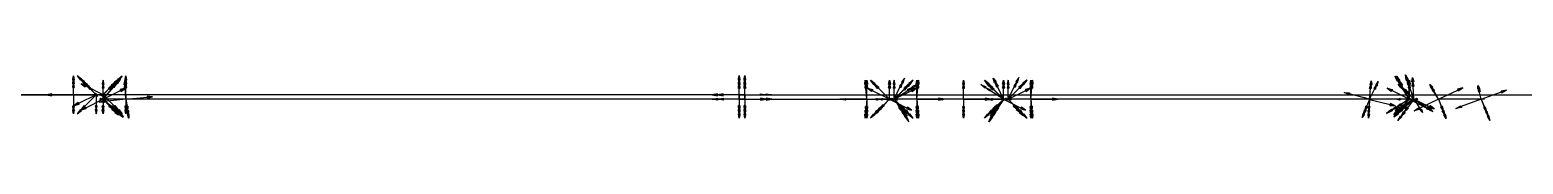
# Model space of a CAD drawing. Header units: millimetres. Extents: x -14319 to -773, y -1376 to 253.
# Drawn here: x -5357 to -4047, y 62 to 110 of the extents above; entities that cross this region are included whole.
import ezdxf

# ---------------------------------------------------------------- set-up
doc = ezdxf.new("R2010")
doc.units = ezdxf.units.MM
for name, color, linetype in [('AutoDetect_69_4', 1, 'Continuous'), ('AutoDetect_83_2', 1, 'Continuous'), ('AutoDetect_85_0', 1, 'Continuous'), ('PgmDef_265_0', 1, 'Continuous'), ('PgmDef_269_4', 1, 'Continuous'), ('PgmDef_270_5', 1, 'Continuous'), ('PgmDef_271_6', 1, 'Continuous'), ('PgmDef_285_1', 1, 'Continuous'), ('PgmDef_289_5', 1, 'Continuous'), ('PgmDef_290_6', 1, 'Continuous'), ('PgmDef_291_7', 1, 'Continuous'), ('PgmDef_298_0', 1, 'Continuous'), ('PgmDef_299_0', 1, 'Continuous'), ('PgmDef_300_0', 1, 'Continuous'), ('PgmDef_301_1', 1, 'Continuous'), ('PgmDef_302_0', 1, 'Continuous'), ('PgmDef_303_1', 1, 'Continuous'), ('PgmDef_304_0', 1, 'Continuous'), ('PgmDef_305_1', 1, 'Continuous'), ('PgmDef_306_2', 1, 'Continuous'), ('PgmDef_315_0', 1, 'Continuous'), ('PgmDef_317_2', 1, 'Continuous'), ('PgmDef_320_0', 1, 'Continuous'), ('PgmDef_321_0', 1, 'Continuous'), ('PgmDef_322_1', 1, 'Continuous')]:
    doc.layers.add(name, color=color, linetype=linetype)

# ---------------------------------------------------------------- blocks, each defined once
blk = doc.blocks.new('Kontrollpunkt')
at = {"color": 0}
for q in [(0, 6), (8, 0), (0, 0, 4)]:
    blk.add_line((0, 0), q, dxfattribs=at)
for points in [[(0.25, 8, -0.25), (-0.25, 8, -0.25), (-0.25, 8, 0.25), (0, 10, 0), (-0.25, 8, -0.25), (0.25, 8, 0.25), (0, 10, 0), (0.25, 8, -0.25), (0.25, 8, 0.25), (-0.25, 8, 0.25)], [(0.25, 6, -0.25), (-0.25, 6, -0.25), (-0.25, 6, 0.25), (0, 8, 0), (-0.25, 6, -0.25), (0.25, 6, 0.25), (0, 8, 0), (0.25, 6, -0.25), (0.25, 6, 0.25), (-0.25, 6, 0.25)], [(0.25, 0.25, 4), (-0.25, 0.25, 4), (-0.25, -0.25, 4), (0, 0, 6), (-0.25, 0.25, 4), (0.25, -0.25, 4), (0, 0, 6), (0.25, 0.25, 4), (0.25, -0.25, 4), (-0.25, -0.25, 4)], [(0.25, 0.25, 6), (-0.25, 0.25, 6), (-0.25, -0.25, 6), (0, 0, 8), (-0.25, 0.25, 6), (0.25, -0.25, 6), (0, 0, 8), (0.25, 0.25, 6), (0.25, -0.25, 6), (-0.25, -0.25, 6)], [(0.25, 0.25, 8), (-0.25, 0.25, 8), (-0.25, -0.25, 8), (0, 0, 10), (-0.25, 0.25, 8), (0.25, -0.25, 8), (0, 0, 10), (0.25, 0.25, 8), (0.25, -0.25, 8), (-0.25, -0.25, 8)], [(8, 0.25, -0.25), (8, 0.25, 0.25), (8, -0.25, 0.25), (10, 0, 0), (8, 0.25, 0.25), (8, -0.25, -0.25), (10, 0, 0), (8, 0.25, -0.25), (8, -0.25, -0.25), (8, -0.25, 0.25)]]:
    blk.add_polyline3d(points, dxfattribs=at)

msp = doc.modelspace()

# ---------------------------------------------------------------- linework, layer by layer
at = {"layer": 'AutoDetect_69_4', "color": 1}
msp.add_line((-4143.3, 83.9, 2400), (-4143.3, 83.9, 2300.2), dxfattribs=at)
at = {"layer": 'AutoDetect_83_2', "color": 1}
msp.add_line((-4081.3, 83.9, 2426.1), (-4121.8, 83.9, 2426.1), dxfattribs=at)
at = {"layer": 'AutoDetect_85_0', "color": 1}
msp.add_line((-4081.3, 83.9, 2274.1), (-4121.8, 83.9, 2274.1), dxfattribs=at)
at = {"layer": 'PgmDef_265_0', "color": 1}
msp.add_line((-4733.3, 87.9, 2182.1), (-3989.3, 87.9, 2182.1), dxfattribs=at)
at = {"layer": 'PgmDef_269_4', "color": 1}
msp.add_line((-4147.3, 83.9, 2182.1), (-4499.3, 83.9, 2182.1), dxfattribs=at)
at = {"layer": 'PgmDef_270_5', "color": 1}
msp.add_line((-4503.3, 83.9, 2182.1), (-4599.3, 83.9, 2182.1), dxfattribs=at)
at = {"layer": 'PgmDef_271_6', "color": 1}
msp.add_line((-4733.3, 83.9, 2182.1), (-4603.3, 83.9, 2182.1), dxfattribs=at)
at = {"layer": 'PgmDef_285_1', "color": 1}
msp.add_line((-4733.3, 87.9, 2470.1), (-2964.3, 87.9, 2470.1), dxfattribs=at)
at = {"layer": 'PgmDef_289_5', "color": 1}
msp.add_line((-4147.3, 83.9, 2470.1), (-4499.3, 83.9, 2470.1), dxfattribs=at)
at = {"layer": 'PgmDef_290_6', "color": 1}
msp.add_line((-4503.3, 83.9, 2470.1), (-4599.3, 83.9, 2470.1), dxfattribs=at)
at = {"layer": 'PgmDef_291_7', "color": 1}
msp.add_line((-4733.3, 83.9, 2470.1), (-4603.3, 83.9, 2470.1), dxfattribs=at)
at = {"layer": 'PgmDef_298_0', "color": 1}
msp.add_line((-4147.3, 83.9, 2400.1), (-4147.3, 83.9, 2454.1), dxfattribs=at)
at = {"layer": 'PgmDef_299_0', "color": 1}
msp.add_line((-4147.3, 83.9, 2300.1), (-4147.3, 83.9, 2190.1), dxfattribs=at)
at = {"layer": 'PgmDef_300_0', "color": 1}
msp.add_line((-4499.3, 83.9, 2451.1), (-4499.3, 83.9, 2191.6), dxfattribs=at)
at = {"layer": 'PgmDef_301_1', "color": 1}
msp.add_line((-4503.3, 83.9, 2451.1), (-4503.3, 83.9, 2191.6), dxfattribs=at)
at = {"layer": 'PgmDef_302_0', "color": 1}
msp.add_line((-4599.3, 83.9, 2451.1), (-4599.3, 83.9, 2191.6), dxfattribs=at)
at = {"layer": 'PgmDef_303_1', "color": 1}
msp.add_line((-4603.3, 83.9, 2451.1), (-4603.3, 83.9, 2191.6), dxfattribs=at)
at = {"layer": 'PgmDef_304_0', "color": 1}
msp.add_line((-4732.3, 87.9, 2182.1), (-5293.3, 87.9, 2182.1), dxfattribs=at)
at = {"layer": 'PgmDef_305_1', "color": 1}
msp.add_line((-6390.3, 87.9, 2182.1), (-5299.3, 87.9, 2182.1), dxfattribs=at)
at = {"layer": 'PgmDef_306_2', "color": 1}
msp.add_line((-4732.3, 83.9, 2182.1), (-5293.3, 83.9, 2182.1), dxfattribs=at)
at = {"layer": 'PgmDef_315_0', "color": 1}
msp.add_line((-4732.3, 83.9, 2470.1), (-5293.3, 83.9, 2470.1), dxfattribs=at)
at = {"layer": 'PgmDef_317_2', "color": 1}
msp.add_line((-4732.3, 87.9, 2470.1), (-6154.3, 87.9, 2470.1), dxfattribs=at)
at = {"layer": 'PgmDef_320_0', "color": 1}
msp.add_line((-5293.3, 83.9, 2451.6), (-5293.3, 83.9, 2200.6), dxfattribs=at)
at = {"layer": 'PgmDef_321_0', "color": 1}
for p, q in [((-5293.3, 87.9, 2451.6), (-5293.3, 87.9, 2341.7)), ((-5293.3, 87.9, 2341.7), (-5293.3, 87.9, 2309.6)), ((-5293.3, 87.9, 2309.6), (-5293.3, 87.9, 2200.6))]:
    msp.add_line(p, q, dxfattribs=at)
at = {"layer": 'PgmDef_322_1', "color": 1}
for p, q in [((-5299.3, 87.9, 2451.6), (-5299.3, 87.9, 2341.7)), ((-5299.3, 87.9, 2341.7), (-5299.3, 87.9, 2309.6)), ((-5299.3, 87.9, 2309.6), (-5299.3, 87.9, 2200.6))]:
    msp.add_line(p, q, dxfattribs=at)

# ---------------------------------------------------------------- block references
at = {"layer": 'AutoDetect_69_4', "color": 3, "extrusion": (-0.690914, -0.414402, -0.592375), "xscale": 2.362426629514812, "yscale": 2.362426629514812, "zscale": 2.362426629514812, "rotation": 109.5601087464995}
msp.add_blockref('Kontrollpunkt', (-2203.1, 4012.8, 1406.2), dxfattribs=at)
at = {"layer": 'AutoDetect_69_4', "color": 3, "extrusion": (-0.743404, -0.660447, -0.105637), "xscale": 2.362426629514812, "yscale": 2.362426629514812, "zscale": 2.362426629514812, "rotation": 54.01944349868102}
msp.add_blockref('Kontrollpunkt', (-2814.6, 2673, 2774.9), dxfattribs=at)
at = {"layer": 'AutoDetect_69_4', "color": 3, "extrusion": (-0.662491, -0.458473, 0.592375), "xscale": 2.362426629514812, "yscale": 2.362426629514812, "zscale": 2.362426629514812, "rotation": 44.52098547837488}
msp.add_blockref('Kontrollpunkt', (-2426.8, -136.8, 4069), dxfattribs=at)
at = {"layer": 'AutoDetect_69_4', "color": 3, "extrusion": (-0.595038, -0.795572, 0.113996), "xscale": 2.362426629514812, "yscale": 2.362426629514812, "zscale": 2.362426629514812, "rotation": 33.28049921008604}
msp.add_blockref('Kontrollpunkt', (-3368.2, 2029.8, 2663.1), dxfattribs=at)
at = {"layer": 'AutoDetect_83_2', "color": 3, "extrusion": (0.29036, -0.719483, -0.630901), "xscale": 2.362426629514812, "yscale": 2.362426629514812, "zscale": 2.362426629514812, "rotation": 174.4780271388044}
msp.add_blockref('Kontrollpunkt', (-3790.8, 860, -2787.8), dxfattribs=at)
at = {"layer": 'AutoDetect_83_2', "color": 3, "extrusion": (0.325568, -0.792544, -0.515635), "xscale": 2.362426629514812, "yscale": 2.362426629514812, "zscale": 2.362426629514812, "rotation": 184.2617457211677}
msp.add_blockref('Kontrollpunkt', (-3746, 1238.4, -2647.2), dxfattribs=at)
at = {"layer": 'AutoDetect_85_0', "color": 3, "extrusion": (0.290645, -0.719521, 0.630726), "xscale": 2.362426629514812, "yscale": 2.362426629514812, "zscale": 2.362426629514812, "rotation": 4.933746952769503}
msp.add_blockref('Kontrollpunkt', (-3790.3, 2787.5, 175.9), dxfattribs=at)
at = {"layer": 'AutoDetect_85_0', "color": 3, "extrusion": (0.325568, -0.792328, 0.515967), "xscale": 2.362426629514812, "yscale": 2.362426629514812, "zscale": 2.362426629514812, "rotation": 355.0474477568158}
msp.add_blockref('Kontrollpunkt', (-3745.9, 2789, -222.9), dxfattribs=at)
at = {"layer": 'PgmDef_265_0', "color": 3, "extrusion": (2.19371e-14, 0.707107, 0.707107), "xscale": 2.362426629514812, "yscale": 2.362426629514812, "zscale": 2.362426629514812}
msp.add_blockref('Kontrollpunkt', (4730.3, 1480.8, 1605.1), dxfattribs=at)
at = {"layer": 'PgmDef_269_4', "color": 3, "extrusion": (0.575779, -0.578134, 0.578134), "xscale": 2.362426629514812, "yscale": 2.362426629514812, "zscale": 2.362426629514812, "rotation": 330.0675826412163}
msp.add_blockref('Kontrollpunkt', (-3128.7, 3650.4, -1377.6), dxfattribs=at)
at = {"layer": 'PgmDef_269_4', "color": 3, "extrusion": (-5.93691e-16, -0.707107, 0.707107), "xscale": 2.362426629514812, "yscale": 2.362426629514812, "zscale": 2.362426629514812}
msp.add_blockref('Kontrollpunkt', (-4479.3, 1602.3, 1483.6), dxfattribs=at)
at = {"layer": 'PgmDef_269_4', "color": 3, "extrusion": (-0.270438, -0.680758, 0.680758), "xscale": 2.362426629514812, "yscale": 2.362426629514812, "zscale": 2.362426629514812, "rotation": 11.26595656265425}
msp.add_blockref('Kontrollpunkt', (-3917.8, 600.3, 2559.4), dxfattribs=at)
at = {"layer": 'PgmDef_269_4', "color": 3, "extrusion": (-0.575779, -0.578134, 0.578134), "xscale": 2.362426629514812, "yscale": 2.362426629514812, "zscale": 2.362426629514812, "rotation": 29.93241735878532}
msp.add_blockref('Kontrollpunkt', (-2997.8, 122.9, 3600.9), dxfattribs=at)
at = {"layer": 'PgmDef_270_5', "color": 3, "extrusion": (0.575779, -0.578134, 0.578134), "xscale": 2.362426629514812, "yscale": 2.362426629514812, "zscale": 2.362426629514812, "rotation": 330.0675826412163}
msp.add_blockref('Kontrollpunkt', (-3199.6, 3691.2, -1435.2), dxfattribs=at)
at = {"layer": 'PgmDef_270_5', "color": 3, "extrusion": (-5.93691e-16, -0.707107, 0.707107), "xscale": 2.362426629514812, "yscale": 2.362426629514812, "zscale": 2.362426629514812}
for p in [(-4579.3, 1602.3, 1483.6), (-4538.3, 1602.3, 1483.6)]:
    msp.add_blockref('Kontrollpunkt', p, dxfattribs=at)
at = {"layer": 'PgmDef_270_5', "color": 3, "extrusion": (-0.575779, -0.578134, 0.578134), "xscale": 2.362426629514812, "yscale": 2.362426629514812, "zscale": 2.362426629514812, "rotation": 29.93241735878519}
msp.add_blockref('Kontrollpunkt', (-3250, -22.4, 3805.9), dxfattribs=at)
at = {"layer": 'PgmDef_271_6', "color": 3, "extrusion": (-5.93691e-16, -0.707107, 0.707107), "xscale": 2.362426629514812, "yscale": 2.362426629514812, "zscale": 2.362426629514812}
for p in [(-4730.3, 1602.3, 1483.6), (-4623.3, 1602.3, 1483.6)]:
    msp.add_blockref('Kontrollpunkt', p, dxfattribs=at)
at = {"layer": 'PgmDef_271_6', "color": 3, "extrusion": (-0.575779, -0.578134, 0.578134), "xscale": 2.362426629514812, "yscale": 2.362426629514812, "zscale": 2.362426629514812, "rotation": 29.93241735878505}
msp.add_blockref('Kontrollpunkt', (-3320.9, -63.2, 3863.5), dxfattribs=at)
at = {"layer": 'PgmDef_285_1', "color": 3, "extrusion": (-1.13243e-14, 0.707107, -0.707107), "xscale": 2.362426629514812, "yscale": 2.362426629514812, "zscale": 2.362426629514812, "rotation": 180}
msp.add_blockref('Kontrollpunkt', (4730.3, 1808.8, -1684.4), dxfattribs=at)
at = {"layer": 'PgmDef_289_5', "color": 3, "extrusion": (-0.040615, -0.706523, -0.706523), "xscale": 2.362426629514813, "yscale": 2.362426629514813, "zscale": 2.362426629514813, "rotation": 196.6741961786821}
msp.add_blockref('Kontrollpunkt', (-4180.2, 1858.4, -1634.6), dxfattribs=at)
at = {"layer": 'PgmDef_289_5', "color": 3, "extrusion": (-0.575779, -0.578134, -0.578134), "xscale": 2.362426629514812, "yscale": 2.362426629514812, "zscale": 2.362426629514812, "rotation": 150.0675826412109}
msp.add_blockref('Kontrollpunkt', (-2997.8, 3673, 911.4), dxfattribs=at)
at = {"layer": 'PgmDef_289_5', "color": 3, "extrusion": (0.548354, -0.591315, -0.591315), "xscale": 2.362426629514812, "yscale": 2.362426629514812, "zscale": 2.362426629514812, "rotation": 237.476692805163}
msp.add_blockref('Kontrollpunkt', (-3242, 146.5, -3977.4), dxfattribs=at)
at = {"layer": 'PgmDef_289_5', "color": 3, "extrusion": (0.060571, -0.705808, -0.705808), "xscale": 2.362426629514812, "yscale": 2.362426629514812, "zscale": 2.362426629514812, "rotation": 186.9324814834722}
msp.add_blockref('Kontrollpunkt', (-4455.7, 1420.4, -2074), dxfattribs=at)
at = {"layer": 'PgmDef_290_6', "color": 3, "extrusion": (0.480159, -0.620261, -0.620261), "xscale": 2.362426629514812, "yscale": 2.362426629514812, "zscale": 2.362426629514812, "rotation": 231.2968598037018}
msp.add_blockref('Kontrollpunkt', (-3585.5, 150.1, -3792.5), dxfattribs=at)
at = {"layer": 'PgmDef_290_6', "color": 3, "extrusion": (0.060571, -0.705808, -0.705808), "xscale": 2.362426629514812, "yscale": 2.362426629514812, "zscale": 2.362426629514812, "rotation": 186.9324814834632}
msp.add_blockref('Kontrollpunkt', (-4555.3, 1414.4, -2080), dxfattribs=at)
at = {"layer": 'PgmDef_290_6', "color": 3, "extrusion": (-3.89972e-14, -0.707107, -0.707107), "xscale": 2.362426629514812, "yscale": 2.362426629514812, "zscale": 2.362426629514812, "rotation": 180}
msp.add_blockref('Kontrollpunkt', (-4538.3, 1687.2, -1806), dxfattribs=at)
at = {"layer": 'PgmDef_290_6', "color": 3, "extrusion": (-0.480159, -0.620261, -0.620261), "xscale": 2.362426629514812, "yscale": 2.362426629514812, "zscale": 2.362426629514812, "rotation": 128.7031556471543}
msp.add_blockref('Kontrollpunkt', (-3612.4, 3606.2, 578.1), dxfattribs=at)
at = {"layer": 'PgmDef_291_7', "color": 3, "extrusion": (-0.575779, -0.578134, -0.578134), "xscale": 2.362426629514812, "yscale": 2.362426629514812, "zscale": 2.362426629514812, "rotation": 150.067582641211}
msp.add_blockref('Kontrollpunkt', (-3320.9, 3859, 1173.9), dxfattribs=at)
at = {"layer": 'PgmDef_291_7', "color": 3, "extrusion": (-3.89972e-14, -0.707107, -0.707107), "xscale": 2.362426629514812, "yscale": 2.362426629514812, "zscale": 2.362426629514812, "rotation": 180}
msp.add_blockref('Kontrollpunkt', (-4730.3, 1687.2, -1806), dxfattribs=at)
at = {"layer": 'PgmDef_291_7', "color": 3, "extrusion": (-0.060571, -0.705808, -0.705808), "xscale": 2.362426629514812, "yscale": 2.362426629514812, "zscale": 2.362426629514812, "rotation": 173.0675491938719}
msp.add_blockref('Kontrollpunkt', (-4613.5, 1969.8, -1522.6), dxfattribs=at)
at = {"layer": 'PgmDef_298_0', "color": 3, "extrusion": (-0.851467, -0.524409, -9.15689e-15), "xscale": 2.362426629514812, "yscale": 2.362426629514812, "zscale": 2.362426629514812, "rotation": 90.00000000000053}
msp.add_blockref('Kontrollpunkt', (-2246.3, 2403.1, 3487.3), dxfattribs=at)
at = {"layer": 'PgmDef_298_0', "color": 3, "extrusion": (-0.851475, -0.524395, -9.1567e-15), "xscale": 2.362426629514812, "yscale": 2.362426629514812, "zscale": 2.362426629514812, "rotation": 90.00000000000053}
msp.add_blockref('Kontrollpunkt', (-2246.3, 2434.1, 3487.3), dxfattribs=at)
at = {"layer": 'PgmDef_298_0', "color": 3, "extrusion": (-0.847113, -0.521335, -0.102999), "xscale": 2.362426629514812, "yscale": 2.362426629514812, "zscale": 2.362426629514812, "rotation": 93.62702333004415}
msp.add_blockref('Kontrollpunkt', (-2245.2, 2800.3, 3216.7), dxfattribs=at)
at = {"layer": 'PgmDef_299_0', "color": 3, "extrusion": (-0.851674, -0.524072, -7.57115e-15), "xscale": 2.362426629514812, "yscale": 2.362426629514812, "zscale": 2.362426629514812, "rotation": 90.00000000000058}
msp.add_blockref('Kontrollpunkt', (-2245, 2297.1, 3488.1), dxfattribs=at)
at = {"layer": 'PgmDef_299_0', "color": 3, "extrusion": (-0.851702, -0.524026, -7.57009e-15), "xscale": 2.362426629514812, "yscale": 2.362426629514812, "zscale": 2.362426629514812, "rotation": 90.00000000000058}
msp.add_blockref('Kontrollpunkt', (-2244.8, 2210.1, 3488.3), dxfattribs=at)
at = {"layer": 'PgmDef_299_0', "color": 3, "extrusion": (-0.818936, -0.501932, 0.278223), "xscale": 2.362426629514812, "yscale": 2.362426629514812, "zscale": 2.362426629514812, "rotation": 80.32271966502543}
msp.add_blockref('Kontrollpunkt', (-2238.8, 1132, 3963.6), dxfattribs=at)
at = {"layer": 'PgmDef_300_0', "color": 3, "extrusion": (0.705229, -0.705229, -0.07282), "xscale": 2.362426629514812, "yscale": 2.362426629514812, "zscale": 2.362426629514812, "rotation": 265.8350749760301}
msp.add_blockref('Kontrollpunkt', (-3122.1, 2208.6, -3410.7), dxfattribs=at)
at = {"layer": 'PgmDef_300_0', "color": 3, "extrusion": (0.707107, -0.707107, -1.92862e-14), "xscale": 2.362426629514812, "yscale": 2.362426629514812, "zscale": 2.362426629514812, "rotation": 269.9999999999989}
for p in [(-3122.1, 2416.1, -3240.8), (-3122.1, 2211.6, -3240.8)]:
    msp.add_blockref('Kontrollpunkt', p, dxfattribs=at)
at = {"layer": 'PgmDef_300_0', "color": 3, "extrusion": (0.70468, -0.70468, 0.082785), "xscale": 2.362426629514812, "yscale": 2.362426629514812, "zscale": 2.362426629514812, "rotation": 274.7324171492796}
msp.add_blockref('Kontrollpunkt', (-3122.1, 2452.3, -3048.3), dxfattribs=at)
at = {"layer": 'PgmDef_301_1', "color": 3, "extrusion": (-0.524132, -0.777264, -0.348061), "xscale": 2.362426629514812, "yscale": 2.362426629514812, "zscale": 2.362426629514812, "rotation": 117.3009022544908}
msp.add_blockref('Kontrollpunkt', (-3780.6, 3149.9, 1442), dxfattribs=at)
at = {"layer": 'PgmDef_301_1', "color": 3, "extrusion": (-0.548154, -0.836377, -9.38774e-15), "xscale": 2.362426629514812, "yscale": 2.362426629514812, "zscale": 2.362426629514812, "rotation": 90.0000000000004}
msp.add_blockref('Kontrollpunkt', (-3812.5, 2416.1, 2398.3), dxfattribs=at)
at = {"layer": 'PgmDef_301_1', "color": 3, "extrusion": (-0.707107, -0.707107, -5.71967e-15), "xscale": 2.362426629514812, "yscale": 2.362426629514812, "zscale": 2.362426629514812, "rotation": 90.00000000000034}
msp.add_blockref('Kontrollpunkt', (-3243.7, 2211.6, 3124.9), dxfattribs=at)
at = {"layer": 'PgmDef_301_1', "color": 3, "extrusion": (-0.70468, -0.70468, 0.082785), "xscale": 2.362426629514812, "yscale": 2.362426629514812, "zscale": 2.362426629514812, "rotation": 85.26758279895793}
msp.add_blockref('Kontrollpunkt', (-3243.7, 1925.3, 3295.6), dxfattribs=at)
at = {"layer": 'PgmDef_302_0', "color": 3, "extrusion": (0.524134, -0.777263, -0.348061), "xscale": 2.362426629514812, "yscale": 2.362426629514812, "zscale": 2.362426629514812, "rotation": 242.699227607826}
msp.add_blockref('Kontrollpunkt', (-3766.4, 1378.6, -3329), dxfattribs=at)
at = {"layer": 'PgmDef_302_0', "color": 3, "extrusion": (0.707107, -0.707107, -1.36449e-14), "xscale": 2.362426629514812, "yscale": 2.362426629514812, "zscale": 2.362426629514812, "rotation": 269.9999999999992}
msp.add_blockref('Kontrollpunkt', (-3192.8, 2211.6, -3311.5), dxfattribs=at)
at = {"layer": 'PgmDef_302_0', "color": 3, "extrusion": (0.548154, -0.836378, -1.61364e-14), "xscale": 2.362426629514812, "yscale": 2.362426629514812, "zscale": 2.362426629514812, "rotation": 269.999999999999}
msp.add_blockref('Kontrollpunkt', (-3800.7, 2416.1, -2591.3), dxfattribs=at)
at = {"layer": 'PgmDef_302_0', "color": 3, "extrusion": (0.70468, -0.70468, 0.082785), "xscale": 2.362426629514812, "yscale": 2.362426629514812, "zscale": 2.362426629514812, "rotation": 274.7324172008573}
msp.add_blockref('Kontrollpunkt', (-3192.8, 2458.2, -3118.7), dxfattribs=at)
at = {"layer": 'PgmDef_303_1', "color": 3, "extrusion": (-0.705229, -0.705229, -0.07282), "xscale": 2.362426629514812, "yscale": 2.362426629514812, "zscale": 2.362426629514812, "rotation": 94.16492460283945}
msp.add_blockref('Kontrollpunkt', (-3314.4, 2677.3, 3008.7), dxfattribs=at)
at = {"layer": 'PgmDef_303_1', "color": 3, "extrusion": (-0.707107, -0.707107, -1.1361e-14), "xscale": 2.362426629514812, "yscale": 2.362426629514812, "zscale": 2.362426629514812, "rotation": 90.00000000000064}
for p in [(-3314.4, 2416.1, 3195.7), (-3314.4, 2211.6, 3195.7)]:
    msp.add_blockref('Kontrollpunkt', p, dxfattribs=at)
at = {"layer": 'PgmDef_303_1', "color": 3, "extrusion": (-0.70468, -0.70468, 0.082785), "xscale": 2.362426629514812, "yscale": 2.362426629514812, "zscale": 2.362426629514812, "rotation": 85.2675828506711}
msp.add_blockref('Kontrollpunkt', (-3314.4, 1919.5, 3366.1), dxfattribs=at)
at = {"layer": 'PgmDef_304_0', "color": 3, "extrusion": (0.575779, 0.578134, 0.578134), "xscale": 2.362426629514812, "yscale": 2.362426629514812, "zscale": 2.362426629514812, "rotation": 29.93241735879546}
msp.add_blockref('Kontrollpunkt', (3812.6, 3903.9, -1735.4), dxfattribs=at)
at = {"layer": 'PgmDef_304_0', "color": 3, "extrusion": (8.39231e-14, 0.707107, 0.707107), "xscale": 2.362426629514812, "yscale": 2.362426629514812, "zscale": 2.362426629514812}
for p in [(5273.3, 1480.8, 1605.1), (4735.3, 1480.8, 1605.1)]:
    msp.add_blockref('Kontrollpunkt', p, dxfattribs=at)
at = {"layer": 'PgmDef_305_1', "color": 3, "extrusion": (8.39231e-14, 0.707107, 0.707107), "xscale": 2.362426629514812, "yscale": 2.362426629514812, "zscale": 2.362426629514812}
msp.add_blockref('Kontrollpunkt', (5319.3, 1480.8, 1605.1), dxfattribs=at)
at = {"layer": 'PgmDef_305_1', "color": 3, "extrusion": (-0.575779, 0.578134, 0.578134), "xscale": 2.362426629514812, "yscale": 2.362426629514812, "zscale": 2.362426629514812, "rotation": 330.0675826412243}
msp.add_blockref('Kontrollpunkt', (3692.7, -417.5, 4363.6), dxfattribs=at)
at = {"layer": 'PgmDef_306_2', "color": 3, "extrusion": (0.575779, -0.578134, 0.578134), "xscale": 2.362426629514812, "yscale": 2.362426629514812, "zscale": 2.362426629514812, "rotation": 330.0675826412238}
msp.add_blockref('Kontrollpunkt', (-3691.3, 3974.3, -1834.8), dxfattribs=at)
at = {"layer": 'PgmDef_306_2', "color": 3, "extrusion": (0.11146, -0.702701, 0.702701), "xscale": 2.362426629514813, "yscale": 2.362426629514813, "zscale": 2.362426629514813, "rotation": 354.7513614101995}
msp.add_blockref('Kontrollpunkt', (-5195, 2191.3, 886.6), dxfattribs=at)
at = {"layer": 'PgmDef_306_2', "color": 3, "extrusion": (-5.82733e-14, -0.707107, 0.707107), "xscale": 2.362426629514812, "yscale": 2.362426629514812, "zscale": 2.362426629514812}
msp.add_blockref('Kontrollpunkt', (-4735.3, 1602.3, 1483.6), dxfattribs=at)
at = {"layer": 'PgmDef_315_0', "color": 3, "extrusion": (0.575779, -0.578134, -0.578134), "xscale": 2.362426629514812, "yscale": 2.362426629514812, "zscale": 2.362426629514812, "rotation": 209.9324173587729}
msp.add_blockref('Kontrollpunkt', (-3691.3, -178.4, -4524.3), dxfattribs=at)
at = {"layer": 'PgmDef_315_0', "color": 3, "extrusion": (0.105163, -0.703186, -0.703186), "xscale": 2.362426629514812, "yscale": 2.362426629514812, "zscale": 2.362426629514812, "rotation": 183.6216978457289}
msp.add_blockref('Kontrollpunkt', (-5202.9, 1149.4, -2350.5), dxfattribs=at)
at = {"layer": 'PgmDef_315_0', "color": 3, "extrusion": (-1.20345e-13, -0.707107, -0.707107), "xscale": 2.362426629514812, "yscale": 2.362426629514812, "zscale": 2.362426629514812, "rotation": 180}
msp.add_blockref('Kontrollpunkt', (-4735.3, 1687.2, -1806), dxfattribs=at)
at = {"layer": 'PgmDef_317_2', "color": 3, "extrusion": (3.52854e-14, 0.707107, -0.707107), "xscale": 2.362426629514812, "yscale": 2.362426629514812, "zscale": 2.362426629514812, "rotation": 180}
msp.add_blockref('Kontrollpunkt', (4735.3, 1808.8, -1684.4), dxfattribs=at)
at = {"layer": 'PgmDef_320_0', "color": 3, "extrusion": (0.764791, -0.639355, -0.079496), "xscale": 2.362426629514812, "yscale": 2.362426629514812, "zscale": 2.362426629514812, "rotation": 266.1978394435426}
msp.add_blockref('Kontrollpunkt', (-3330.6, 2116.7, -4296.8), dxfattribs=at)
at = {"layer": 'PgmDef_320_0', "color": 3, "extrusion": (0.761927, -0.647663, -1.14193e-14), "xscale": 2.362426629514812, "yscale": 2.362426629514812, "zscale": 2.362426629514812, "rotation": 269.9999999999994}
msp.add_blockref('Kontrollpunkt', (-3364.3, 2220.6, -4087.5), dxfattribs=at)
at = {"layer": 'PgmDef_320_0', "color": 3, "extrusion": (0.757892, -0.65238, -1.14727e-14), "xscale": 2.362426629514812, "yscale": 2.362426629514812, "zscale": 2.362426629514812, "rotation": 269.9999999999993}
msp.add_blockref('Kontrollpunkt', (-3389.6, 2416.6, -4066.5), dxfattribs=at)
at = {"layer": 'PgmDef_320_0', "color": 3, "extrusion": (0.748921, -0.657932, 0.079008), "xscale": 2.362426629514812, "yscale": 2.362426629514812, "zscale": 2.362426629514812, "rotation": 273.9704860210403}
msp.add_blockref('Kontrollpunkt', (-3430.5, 2512.2, -3845.6), dxfattribs=at)
at = {"layer": 'PgmDef_321_0', "color": 3, "extrusion": (0.706548, 0.706548, 0.039741), "xscale": 2.362426629514812, "yscale": 2.362426629514812, "zscale": 2.362426629514812, "rotation": 89.9999999999994}
msp.add_blockref('Kontrollpunkt', (3805.1, 2345.1, -3590.4), dxfattribs=at)
at = {"layer": 'PgmDef_321_0', "color": 3, "extrusion": (0.706548, 0.706548, -0.039741), "xscale": 2.362426629514812, "yscale": 2.362426629514812, "zscale": 2.362426629514812, "rotation": 89.9999999999994}
msp.add_blockref('Kontrollpunkt', (3805.1, 2303.3, -3775.3), dxfattribs=at)
at = {"layer": 'PgmDef_322_1', "color": 3, "extrusion": (-0.706548, 0.706548, 0.039741), "xscale": 2.362426629514812, "yscale": 2.362426629514812, "zscale": 2.362426629514812, "rotation": 270.0000000000007}
msp.add_blockref('Kontrollpunkt', (3685, 2047.4, 3893.8), dxfattribs=at)
at = {"layer": 'PgmDef_322_1', "color": 3, "extrusion": (-0.706548, 0.706548, -0.039741), "xscale": 2.362426629514812, "yscale": 2.362426629514812, "zscale": 2.362426629514812, "rotation": 270.0000000000007}
msp.add_blockref('Kontrollpunkt', (3685, 2601, 3708.9), dxfattribs=at)

doc.saveas('drawing.dxf')
